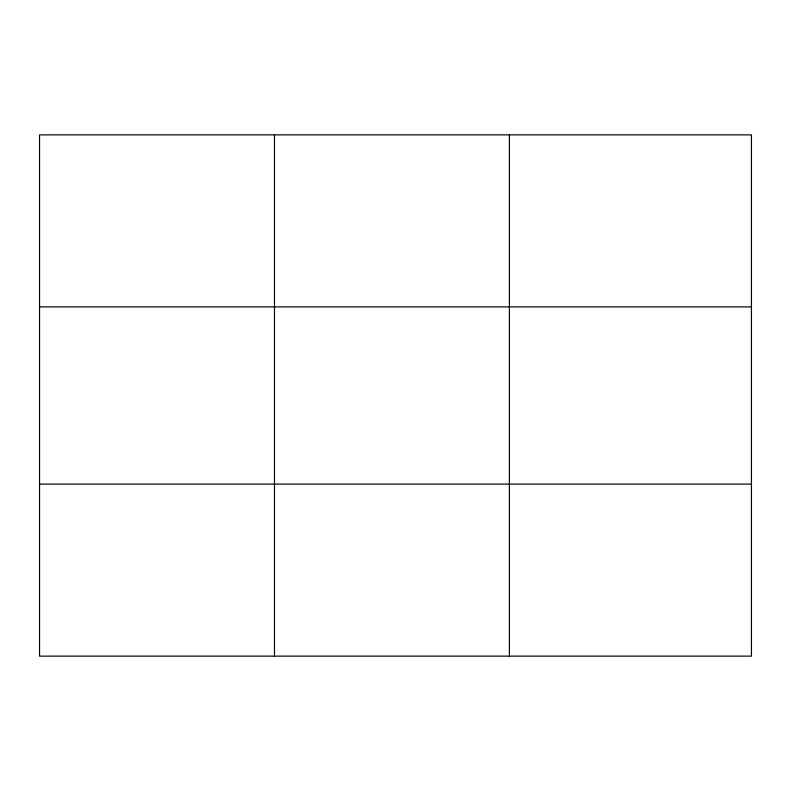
<?xml version="1.0" encoding="UTF-8"?>
<svg xmlns="http://www.w3.org/2000/svg" width="791" height="791" viewBox="0 0 791 791"><rect width="100%" height="100%" fill="white"/><g stroke="black" fill="none" stroke-linecap="round" stroke-linejoin="round"><path stroke-width="1.19" d="M274.477 656.135L274.477 134.865M509.404 656.135L509.404 134.865M39.55 306.888L751.45 306.888M39.55 484.112L751.45 484.112M751.45 598.787L751.45 656.135L39.55 656.135L39.55 134.865L751.45 134.865L751.45 598.787"/></g></svg>
